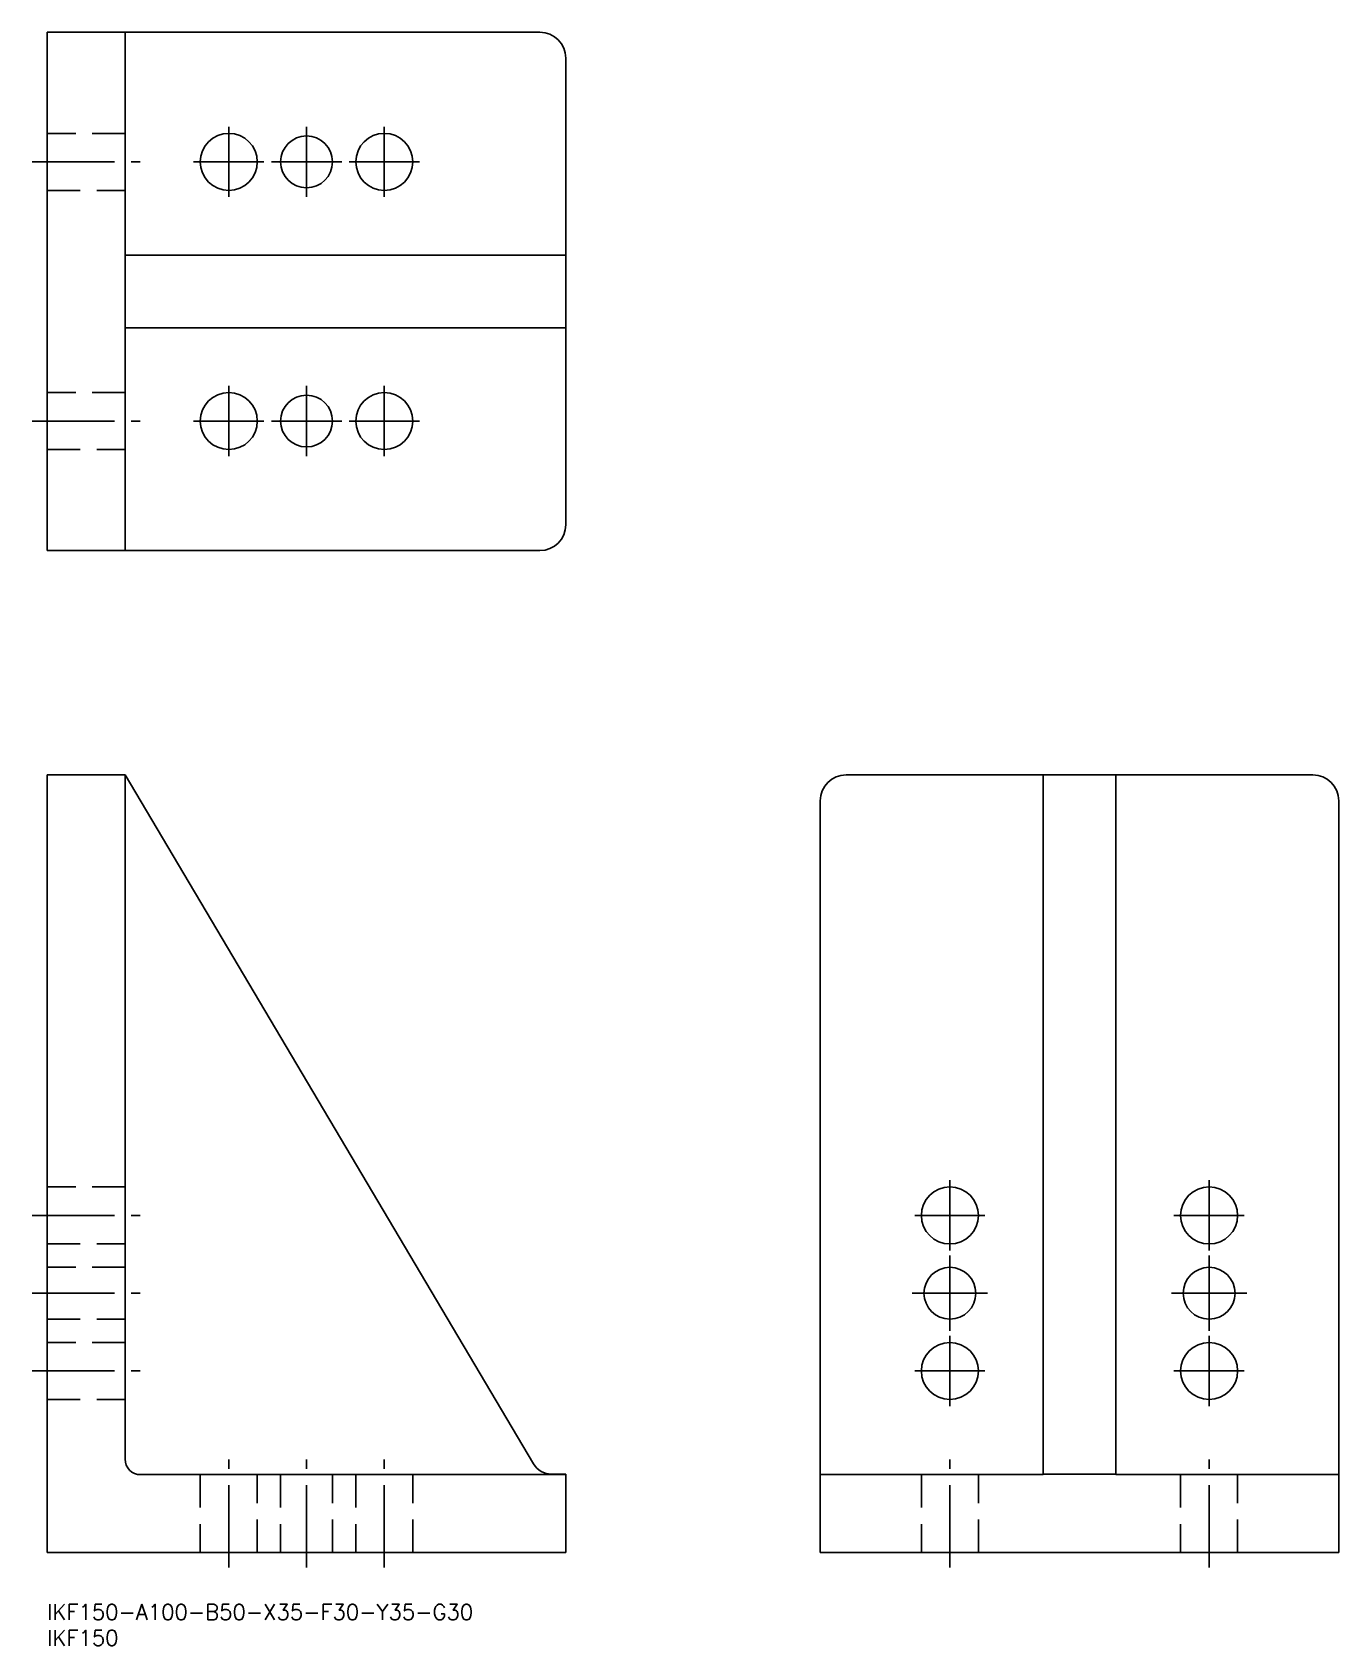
# Model space of a CAD drawing. Extents: x -3 to 249, y -8 to 303.
import ezdxf

# ---------------------------------------------------------------- set-up
doc = ezdxf.new("R2010")
doc.units = 0
doc.header["$LTSCALE"] = 0.5
doc.linetypes.add('CENTER', pattern=[50.8, 31.75, -6.35, 6.35, -6.35])
doc.linetypes.add('DASHED', pattern=[19.05, 12.7, -6.35])
for name, color, linetype in [('MSM_CENTER', 1, 'CENTER'), ('MSM_CONTINUOUS', 7, 'CONTINUOUS'), ('MSM_DASHED', 4, 'DASHED'), ('MSM_PART_NUMBER', 7, 'CONTINUOUS')]:
    doc.layers.add(name, color=color, linetype=linetype)
doc.styles.get("Standard").update_dxf_attribs({"font": 'txt.shx', "height": 3, "bigfont": 'bigfont.shx'})

# ---------------------------------------------------------------- blocks, each defined once
blk = doc.blocks.new('*U43')
at = {"layer": 'MSM_PART_NUMBER'}
blk.add_text('IKF150-A100-B50-X35-F30-Y35-G30', height=3, dxfattribs=at).set_placement((0, -3))
blk = doc.blocks.new('*U44')
at = {"layer": 'MSM_PART_NUMBER'}
blk.add_text('IKF150', height=3, dxfattribs=at).set_placement((0, -8))

msp = doc.modelspace()

# ---------------------------------------------------------------- linework, layer by layer
at = {"layer": 'MSM_CENTER'}
for p, q in [((35, 271.48), (35, 285.03)), ((50, 271.48), (50, 285.03)), ((65, 271.48), (65, 285.03)), ((-2.9, 278.25), (17.9, 278.25)), ((28.22, 278.25), (41.78, 278.25)), ((43.23, 278.25), (56.78, 278.25)), ((58.23, 278.25), (71.78, 278.25)), ((35, 221.48), (35, 235.03)), ((50, 221.48), (50, 235.03)), ((65, 221.48), (65, 235.03)), ((-2.9, 228.25), (17.9, 228.25)), ((28.22, 228.25), (41.78, 228.25)), ((43.23, 228.25), (56.78, 228.25)), ((58.23, 228.25), (71.78, 228.25)), ((174.09, 68.22), (174.09, 81.78)), ((224.09, 68.22), (224.09, 81.78)), ((-2.9, 75), (17.9, 75)), ((167.31, 75), (180.86, 75)), ((217.31, 75), (230.86, 75)), ((174.09, 52.72), (174.09, 67.28)), ((224.09, 52.72), (224.09, 67.28)), ((-2.9, 60), (17.9, 60)), ((166.81, 60), (181.36, 60)), ((216.81, 60), (231.36, 60)), ((174.09, 38.22), (174.09, 51.78)), ((224.09, 38.22), (224.09, 51.78)), ((-2.9, 45), (17.9, 45)), ((167.31, 45), (180.86, 45)), ((217.31, 45), (230.86, 45)), ((35, 7.1), (35, 27.9)), ((50, 7.1), (50, 27.9)), ((65, 7.1), (65, 27.9)), ((174.09, 7.1), (174.09, 27.9)), ((224.09, 7.1), (224.09, 27.9))]:
    msp.add_line(p, q, dxfattribs=at)
at = {"layer": 'MSM_CONTINUOUS'}
for p, q in [((95, 303.25), (0, 303.25)), ((0, 203.25), (0, 303.25)), ((15, 303.25), (15, 203.25)), ((100, 208.25), (100, 298.25)), ((100, 260.25), (15, 260.25)), ((100, 246.25), (15, 246.25)), ((95, 203.25), (0, 203.25)), ((0, 10), (0, 160)), ((15, 160), (0, 160)), ((93.78, 27.06), (15, 160)), ((15, 160), (15, 28)), ((154.09, 160), (244.09, 160)), ((192.09, 25), (192.09, 160)), ((206.09, 25), (206.09, 160)), ((149.09, 155), (149.09, 10)), ((249.09, 155), (249.09, 10)), ((18, 25), (100, 25)), ((100, 25.1), (97.22, 25.1)), ((100, 10), (100, 25.1)), ((149.09, 25), (192.09, 25)), ((192.09, 25.1), (206.09, 25.1)), ((206.09, 25), (249.09, 25)), ((100, 10), (0, 10)), ((249.09, 10), (149.09, 10))]:
    msp.add_line(p, q, dxfattribs=at)
for centre, radius in [((35, 278.25), 5.5), ((50, 278.25), 5), ((65, 278.25), 5.5), ((35, 228.25), 5.5), ((65, 228.25), 5.5), ((50, 228.25), 5), ((174.09, 75), 5.5), ((224.09, 75), 5.5), ((174.09, 60), 5), ((224.09, 60), 5), ((174.09, 45), 5.5), ((224.09, 45), 5.5)]:
    msp.add_circle(centre, radius, dxfattribs=at)
for centre, radius, start, end in [((95, 298.25), 5, 0, 90), ((95, 208.25), 5, 270, 0), ((154.09, 155), 5, 90, 180), ((244.09, 155), 5, 0, 90), ((18, 28), 3, 180, 270), ((97.22, 29.1), 4, 210.6507, 270)]:
    msp.add_arc(centre, radius, start, end, dxfattribs=at)
at = {"layer": 'MSM_DASHED'}
for p, q in [((15, 283.75), (0, 283.75)), ((0, 272.75), (15, 272.75)), ((15, 233.75), (0, 233.75)), ((0, 222.75), (15, 222.75)), ((15, 80.5), (0, 80.5)), ((0, 69.5), (15, 69.5)), ((15, 65), (0, 65)), ((0, 55), (15, 55)), ((15, 50.5), (0, 50.5)), ((0, 39.5), (15, 39.5)), ((29.5, 25), (29.5, 10)), ((40.5, 10), (40.5, 25)), ((45, 25), (45, 10)), ((55, 10), (55, 25)), ((59.5, 25), (59.5, 10)), ((70.5, 10), (70.5, 25)), ((168.59, 25), (168.59, 10)), ((179.59, 10), (179.59, 25)), ((218.59, 25), (218.59, 10)), ((229.59, 10), (229.59, 25))]:
    msp.add_line(p, q, dxfattribs=at)

# ---------------------------------------------------------------- block references
at = {"layer": 'MSM_CONTINUOUS'}
for name in ['*U43', '*U44']:
    msp.add_blockref(name, (0, 0), dxfattribs=at)

doc.saveas('drawing.dxf')
